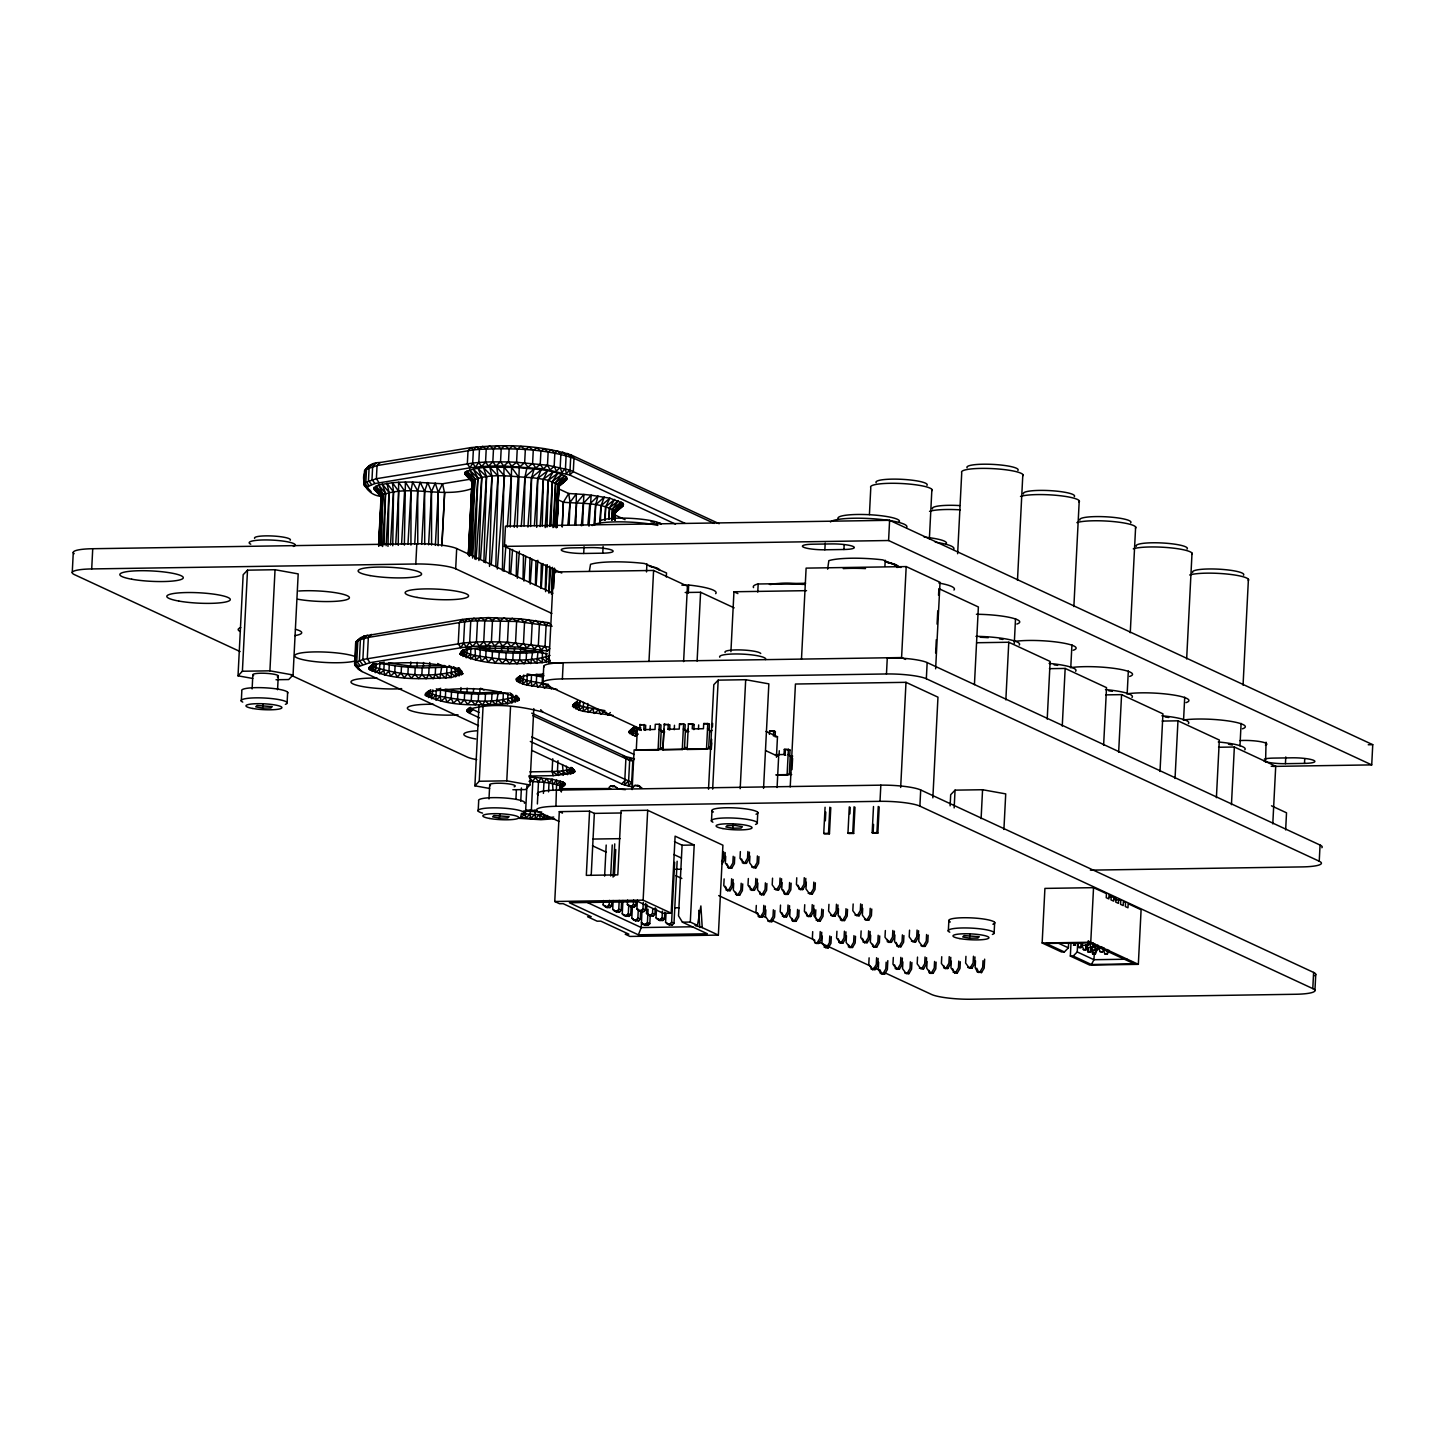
<?xml version="1.0" encoding="UTF-8"?>
<svg xmlns="http://www.w3.org/2000/svg" width="1445" height="1445" viewBox="0 0 1445 1445"><rect width="100%" height="100%" fill="white"/><g stroke="black" fill="none" stroke-linecap="round" stroke-linejoin="round"><path stroke-width="1.5" d="M410.94 545.072L410.994 490.921L412.62 482.034L442.549 483.768L471.883 478.945M438.196 545.722L438.232 492.257L435.234 483.063L431.495 491.661L428.605 544.801M404.383 545.126L405.395 482.052L412.62 482.034L417.713 490.975L417.768 544.223M451.544 666.542L451.183 677.56C424.089 678.807 393.401 681.39 368.818 668.872L373.623 663.472L369.848 670.119L373.912 666.904C400.698 675.483 432.001 678.229 459.131 670.354L458.932 668.06L462.797 673.767L451.183 677.56L446.631 673.767L446.957 667.193L450.009 666.759M507.936 692.733L507.574 703.751C480.481 705.015 449.81 707.58 425.227 695.063L428.461 691.053M480.246 649.943L479.903 656.5L475.604 660.04L475.116 648.895C497.224 653.176 520.128 654.513 542.489 651.623L542.146 662.659C515.034 663.905 484.364 666.47 459.781 653.953L463.032 649.961M379.547 669.27L379.511 673.84L383.828 670.39L384.171 663.815L379.89 662.695L379.547 669.27L375.266 672.629L376.441 663.707M398.26 545.361L398.621 482.287L405.395 482.052L410.994 490.921L407.978 544.079M436.173 691.071L435.902 700.03L440.237 696.58L440.562 690.006L436.282 688.886M470.835 647.775L470.474 658.92L474.791 655.47C499.32 659.173 526.197 663.562 550.075 655.434M519.947 675.827L521.266 678.175L526.901 680.541L548.504 684.424L544.44 688.145L542.128 683.63L542.453 677.055L527.226 673.966L526.865 685.111L556.903 689.301M583.527 702.36L583.256 711.301L613.294 715.492M381.317 496.339C359.227 494.949 356.626 462.382 380.089 462.526L471.034 447.607C504.179 444.247 538.84 444.771 570.811 454.814L569.8 475.044L675.483 524.12M392.751 545.777L393.51 491.824L392.408 482.702L378.554 484.942L373.749 488.32L381.751 497.513L381.426 504.179L381.751 497.513L373.749 488.32L381.48 495.238L379.421 544.53M516.226 576.32L516.714 551.918M517.184 527.497L519.243 467.656C535.029 469.481 552.387 468.993 566.53 477.031L566.657 479.541L557.987 487.146L566.657 479.541L558.998 486.08L556.759 526.215M523.018 579.12L523.487 554.681M524.047 525.817L524.987 476.94L526.829 468.198M387.983 546.373L389.066 492.474L386.917 483.28L393.51 491.824L390.511 545.018M509.308 573.701L509.814 549.317M510.266 527.136L511.584 467.295C496.267 467.746 479.307 465.254 465.182 472.208L465.38 474.719L473.526 483.226M529.466 582.082L529.954 557.625M530.586 526.504L531.561 477.609L534.18 468.921L524.987 476.94L521.248 526.468M502.427 570.775L504.016 467.114L511.313 476.127L507.339 527.046M535.427 585.189L535.951 560.714M536.673 527.353L537.739 478.403L541.134 469.806L531.561 477.609C512.18 476.958 489.909 472.19 472.063 480.932L468.361 554.465M495.834 566.241L498.055 476.055L496.701 467.132L504.54 476.001L497.297 569.023M540.719 588.422L541.315 563.929M542.218 526.07L543.356 479.325L547.51 470.817L537.739 478.403L531.561 477.609L527.931 527.1M1265.567 762.111L1266.055 742.206M384.135 544.873L385.526 493.287L382.257 484.039L389.066 492.474L386.104 545.686M489.512 566.422L492.004 476.29L489.837 467.349L498.055 476.055L491.21 564.706M545.271 589.506L545.939 565.013M546.987 527.136L548.287 480.354L553.164 471.937L543.356 479.325L537.739 478.403L534.379 525.637M483.876 562.268L486.531 476.687L483.551 467.765L492.004 476.29L485.448 562.809M548.829 592.902L549.696 566.151M550.979 526.034L552.405 481.456L558.005 473.147L548.287 480.354L543.356 479.325L540.141 526.558M381.209 545.758L382.979 494.208L378.554 484.942L385.526 493.287L382.618 546.499M478.909 560.552L481.781 477.284L477.988 468.361L486.531 476.687L480.517 558.854M588.982 526.197L591.149 495.183L609.88 498.2L622.976 503.275L623.03 505.768L614.215 513.445L623.03 505.768L615.335 512.397L614.956 519.08M594.979 524.806L595.665 504.829L598.013 496.05L589.741 503.998L587.952 524.228M600.47 521.302L601.012 505.75L604.299 497.08L595.665 504.829L593.967 525.023M582.606 525.492L583.852 494.443L568.698 493.504L559.36 489.169M605.184 520.128L605.672 506.78L609.88 498.2L601.012 505.75L599.603 523.704M551.466 594.094L552.46 567.325M553.941 527.208L555.584 482.612L561.906 474.412L552.405 481.456L549.624 526.432M575.959 524.95L576.32 493.883L570.053 502.408L567.903 524.535M609.086 519.008L609.519 507.881L614.649 499.41L605.672 506.78L604.678 520.254M474.773 558.998L477.88 478.006L473.274 469.119L481.781 477.284L476.019 559.504M569.167 524.571L570.053 502.408L568.698 493.504L563.369 502.228L562.123 526.955M612.012 520.146L612.463 509.019L618.46 500.674L609.519 507.881L608.76 519.098M471.684 555.35L474.917 478.873L469.517 470.022L477.88 478.006L472.587 558.077M553.309 588.585L554.158 568.517M555.982 526.161L557.788 483.786L564.76 475.73L555.584 482.612L552.965 527.588M562.34 526.594L563.369 502.228L557.607 499.555M469.499 544.476L470.384 524.427M470.781 515.504L471.756 493.215M471.955 488.753L472.063 480.932L465.182 472.208L472.948 479.866L469.462 556.325M614.035 519.08L614.45 510.157L621.26 501.975L612.463 509.019L611.759 520.236M380.035 533.024L380.794 517.491M556.036 527.66L556.253 523.162M557.011 507.394L557.662 493.901M378.644 545.614L381.48 495.238C410.524 483.894 443.109 498.977 472.587 488.428M468.415 555.133L472.063 480.932L464.712 473.436L472.244 482.07L472.009 486.568M556.849 527.317L558.926 484.96L566.53 477.031L557.788 483.786L555.422 526.522M72.25 572.563L73.28 552.351M240.141 651.587L74.381 574.604A30.778 5.021 2.9 0 1 91.703 568.933L92.733 548.721L416.828 543.754A30.778 5.021 2.9 0 1 456.692 548.558L552.875 593.227M252.767 678.464L238.028 675.827L243.157 574.731L247.51 570.161L275.038 569.727L298.194 573.9L293.064 674.978L288.711 679.547L276.013 679.746M238.028 675.827L242.399 671.239L247.51 570.161M241.315 701.078L241.821 690.873A23.084 3.775 2.9 0 1 265.121 687.82A23.084 3.775 2.9 0 1 287.537 693.257M252.116 688.94L252.803 675.465M262.647 708.104L255.711 706.858L257.011 705.485L272.22 706.605L270.919 707.978L262.647 708.104L262.864 704.058M293.064 674.978L269.908 670.823L275.038 569.727M277.566 689.717L278.253 676.242M287.122 702.487L287.645 692.281M378.608 545.18L381.065 496.358L374.381 489.602L380.559 495.581M389.283 664.844L395.099 665.784L394.774 672.34L390.565 675.971L388.958 671.419L389.283 664.844L384.171 663.815M401.475 666.578L408.231 667.211L407.905 673.785L404.094 677.615L401.15 673.135L401.475 666.578L395.099 665.784M444.789 665.585L410.561 666.109L410.777 661.918M551.845 613.439L455.681 568.788A30.778 5.021 2.9 0 0 415.799 563.983L416.828 543.754M407.905 673.785L411.373 678.175L414.878 674.255L415.203 667.68L408.231 667.211M416.973 666.506L417.19 662.316M414.878 674.255L418.761 678.554L421.868 674.526L422.193 667.951L446.957 667.193M423.367 666.705L423.584 662.514M421.868 674.526L426.094 678.753L428.713 674.616L429.057 668.06M429.544 666.723L429.761 662.533M506.418 692.95L503.366 693.383L503.023 699.958L507.574 703.751L519.188 699.958L515.991 695.424L515.522 696.544C490.216 704.745 461.696 700.5 435.957 695.46L431.658 698.82L432.832 689.897M428.713 674.616L433.157 678.753L435.234 674.526L435.577 667.951M441.989 544.729L444.608 493.016L442.549 483.768L438.232 492.257L435.36 545.397M435.234 674.526L439.804 678.536L441.592 667.662M445.692 691.035L451.508 691.974L451.165 698.549L446.957 702.162L445.349 697.61L445.692 691.035L440.562 690.006M455.681 568.788L456.692 548.558M451.201 673.117L455.627 676.82L455.103 667.933M457.866 692.769L464.64 693.401L464.297 699.976L460.485 703.805L457.541 699.326L457.866 692.769L451.508 691.974M501.18 691.776L479.776 692.896L460.738 691.74L460.955 687.549M478.53 725.643L362.009 671.546L358.378 668.999L358.541 666.578L369.938 662.677L460.901 647.757L463.574 642.989L464.658 621.765L467.728 618.731L488.229 617.611L520.326 618.821L548.685 622.705L550.997 625.017M367.5 489.06L367.644 486.64L374.905 483.551L470.022 467.819L472.696 463.05L473.364 449.919L476.435 446.866L479.469 449.341C511.024 448.131 543.735 448.293 573.972 458.3L714.209 523.433M474.791 655.47L470.51 654.35L466.229 657.71L467.385 648.805M466.97 692.299L467.168 688.109M549.804 648.606L547.24 651.009L518.881 647.125L486.802 645.915L483.732 641.797L484.797 620.573L480.806 617.792L477.518 620.79L470.763 621.187L467.728 618.731L462.328 619.453L459.311 622.506L458.228 643.729L460.901 647.757L466.302 647.035L469.679 642.429L470.763 621.187L473.924 618.171L477.518 620.79L516.624 621.476L552.153 626.191M367.102 487.814L363.688 484.093L364.284 482.829L376.386 478.71L472.696 463.05L475.405 467.096L478.801 462.49L479.469 449.341L482.63 446.324L486.224 448.943L485.556 462.075L481.618 466.536L470.022 467.819L467.349 463.791L468.017 450.641L471.034 447.607L473.364 449.919L479.469 449.341M464.297 699.976L467.765 704.365L471.269 700.446L471.594 693.871L464.64 693.401M473.382 692.697L473.581 688.506M358.378 668.999L355 665.35L355.163 662.767L362.876 659.498L463.574 642.989L466.302 647.035L472.497 646.475L476.435 642.013L477.518 620.79M471.269 700.446L475.17 704.745L478.259 700.717L478.602 694.142L503.366 693.383M489.638 788.464L474.899 785.827L478.999 704.961M479.776 692.896L479.975 688.705M685.093 523.361L569.836 470.077L547.474 465.218L516.587 462.274L508.495 461.948L503.727 465.994L495.924 465.976L492.835 461.858L493.504 448.709L496.935 445.764L501.198 448.673L500.53 461.822L503.727 465.994L543.248 468.848L569.8 475.044L573.304 471.449L573.972 458.3L570.811 454.814L719.177 523.722M474.899 785.827L479.252 781.257L483.136 704.871M478.169 811.078L478.692 800.873A23.084 3.775 2.9 0 1 501.993 797.821A23.084 3.775 2.9 0 1 524.409 803.257M492.438 651.659L492.095 658.234L488.049 661.955L485.719 657.439L486.062 650.864M478.259 700.717L482.486 704.943L485.105 700.807L485.448 694.25M535.752 650.665L520.489 651.803L495.292 650.629L489.458 649.907L489.674 645.716M548.685 622.705L546.12 624.999L545.054 646.222L541.026 649.835L538.371 645.156L539.437 623.915L535.571 620.483L532.212 622.958L531.128 644.199L526.702 647.884L523.487 643.368L524.553 622.145L520.326 618.821L516.624 621.476L515.558 642.718L510.826 646.547L507.466 642.212L499.374 641.887L494.623 645.933L491.408 641.761L492.492 620.519L496.05 617.629L500.44 620.664L499.374 641.887L502.679 646.132L507.466 642.212L549.064 647.017M485.105 700.807L489.566 704.943L491.625 700.717L491.968 694.142M495.292 650.629L495.509 646.439M488.988 798.94L489.674 785.466M516.587 462.274L511.801 466.193L508.495 461.948L509.146 448.817L512.812 445.981L517.238 449.142L516.587 462.274L519.929 466.609L524.661 462.779L525.33 449.63L529.014 446.975L533.259 450.298L532.609 463.43L535.824 467.945L540.249 464.26L540.918 451.111L544.277 448.636L548.143 452.068L547.474 465.218L550.148 469.896L554.158 466.283L554.826 453.152L557.391 450.84L560.859 454.326L560.19 467.476L561.78 472.334L565.447 468.74L566.115 455.608L567.307 453.441L570.504 456.927M506.147 652.761L505.822 659.335L502.318 663.255L498.85 658.866L499.193 652.291M561.762 573.015L504.449 546.391L505.479 526.179L889.614 520.308L1372.75 744.681L1371.72 764.893L1272.882 766.41M491.625 700.717L496.213 704.726L497.983 693.853M501.523 651.189L501.74 647.017M507.466 642.212L508.55 620.989L512.253 618.225L516.624 621.476M499.518 818.123L492.582 816.877L493.883 815.504L509.092 816.624L507.773 817.996L499.518 818.123L499.735 814.077M507.936 651.587L508.152 647.396M533.801 708.61L529.936 784.978L506.78 780.824L510.537 706.695M505.822 659.335L509.724 663.652L512.831 659.606L513.156 653.05M507.61 699.308L512.036 703.011L511.494 694.124M514.33 651.785L514.546 647.613M512.831 659.606L517.039 663.833L519.676 659.715L520.001 653.14M520.489 651.803L520.706 647.613M515.919 799.266L516.371 790.397M531.525 675.086L531.182 681.661L526.865 685.111L522.62 683.9L523.794 674.996M519.676 659.715L524.12 663.833L526.197 659.606L526.522 653.032M520.742 801.253L521.41 787.958M526.197 659.606L530.767 663.634L532.537 652.743M553.742 817.057L540.304 818.773L525.258 818.123L526.937 785.701M542.128 683.63L537.919 687.26L536.312 682.69L536.637 676.134M532.212 659.317L536.817 663.237L537.919 652.273M547.348 815.504L548.685 818.249L543.248 814.456L534.686 814.601L530.279 818.52L530.297 809.904M525.691 810.085L531.363 810.248L532.808 781.438L535.264 777.428L552.135 779.234L563.135 782.088L565.356 784.129L560.823 788.5M543.248 814.456L544.819 818.611L539.184 814.619L535.391 818.755L534.921 810.121M542.923 682.546L543.735 666.38M537.377 803.944L538.497 781.799L541.225 777.862L543.97 782.323L543.41 793.395M537.576 658.848L542.146 662.659L546.589 661.9L546.047 653.032M554.609 573.846L554.826 569.33M556.975 526.576L558.926 484.96L548.287 480.354L545.217 527.569M548.558 791.878L549.01 783.009L546.933 778.476L543.97 782.323L529.033 781.33M572.13 768.017L574.947 771.341L573.195 773.201L553.218 775.658L552.08 771.504L552.731 758.769M553.074 790.469L552.135 779.234L549.01 783.009L543.97 782.323M529.845 771.847L552.08 771.504L558.583 775.477L557.445 771.323L557.987 760.702M559.07 821.464L538.606 811.964A30.778 5.021 2.9 0 1 555.928 806.292L556.686 780.101L553.417 783.822L549.01 783.009M641.237 729.255L545.054 684.587A30.778 5.021 2.9 0 1 562.376 678.915L563.189 662.731A30.778 5.021 2.9 0 0 543.934 667.048M559.396 790.108L560.389 781.077L556.993 784.725L553.417 783.822M589.578 811.169L586.327 875.363L617.792 874.875L621.043 810.681L647.685 810.284L722.915 845.217L718.364 935.096L629.984 936.432L625.215 934.229L628.846 934.174L600.777 921.133L597.146 921.188L587.591 916.744L591.222 916.69L563.153 903.667L559.522 903.721L554.754 901.499L559.305 811.638L589.578 811.169L594.347 813.39L621.332 812.975M560.931 791.083L561.166 786.658L564.814 783.118L559.612 785.683L556.993 784.725M552.08 771.504L557.445 771.323L563.387 775.134L562.502 764.568M561.346 792.041L561.581 787.597L559.612 785.683L563.135 782.088M557.445 771.323L562.177 770.944L567.506 774.628L566.295 766.139M583.708 553.471A16.419 2.673 2.9 0 1 562.43 550.924A16.419 2.673 2.9 0 1 571.678 547.89L590.734 547.601A16.419 2.673 2.9 0 1 611.994 550.166A16.419 2.673 2.9 0 1 602.764 553.182L583.708 553.471L584.051 546.734M587.808 703.48L587.591 707.851L583.256 711.301L579.011 710.091L580.186 701.186M589.434 570.811L590.535 564.327A41.038 6.701 2.9 0 1 644.452 563.496L666.524 572.961L666.308 577.007M602.764 553.182L603.107 546.445M591.204 875.435L594.347 813.39M611.831 901.499L611.596 905.925L610.025 907.55L606.99 907.586L603.161 904.913L603.378 900.488M604.624 876.103L606.196 845.054M604.606 906.485L607.622 906.43L609.212 904.823L609.429 900.38M610.675 875.995L612.246 844.964M613.059 877.115L614.739 843.862M621.603 901.499L621.151 910.368L619.562 911.976L616.545 912.03L612.716 909.357L613.15 900.488M614.396 876.103L615.733 849.497M614.161 910.91L617.178 910.874L618.767 909.266L619.219 900.398M531.796 736.932L631.7 782.377L628.358 786.044L629.803 757.74L632.784 761.136L629.063 760.142L625.992 756.692L634.427 758.733L632.784 761.136L631.7 782.377L632.982 787.037L624.565 784.996L625.992 756.692L531.742 713.162M631.14 905.925L630.706 914.793L629.117 916.419L623.698 915.353L622.253 913.782L622.939 900.488M632.115 789.602L634.12 749.919L710.561 748.745M636.035 901.12L635.818 905.563L634.211 907.171L631.176 907.225L627.365 904.552L627.6 900.109M636.577 727.377L635.403 736.3L628.972 732.525L633.777 727.124L630.002 733.771L634.048 730.556L636.36 731.748L632.169 735.035L634.048 730.556L632.838 729.364L629.099 731.314L631.519 729.255M623.698 915.353L626.733 915.299L628.304 913.692L628.756 904.823M646.511 571.949L646.927 563.857M641.327 730.429L639.702 729.689L639.972 724.541L645.698 725.245L645.445 730.375L643.82 729.617L644.091 724.487M640.695 910.368L640.243 919.237L638.672 920.844L635.637 920.898L631.808 918.225L632.368 907.135M628.792 906.105L631.808 906.069L633.416 904.444L633.651 900.018M648.986 661.431L653.592 570.45L553.507 571.967L548.901 662.948L901.59 657.565L905.563 659.408M645.698 903.342L645.355 909.989L643.747 911.614L640.731 911.65L636.92 908.977L637.371 900.109M633.253 919.797L636.288 919.742L637.859 918.135L638.311 909.266M650.033 730.086L650.268 725.661M641.923 911.578L641.273 927.564L638.383 934.825L569.366 902.764L638.365 901.716L663.327 913.312L671.202 913.186L675.104 836.149L694.196 845.018L690.295 922.054L697.447 925.378L700.879 905.943L702.234 927.6L718.364 935.096M671.202 913.186L643.133 900.145L647.685 810.284M638.347 910.549L641.363 910.494L642.971 908.887L643.314 902.24M655.253 907.785L654.91 914.432L653.303 916.04L650.286 916.094L646.475 913.421L646.927 904.552M650.25 914.811L649.798 923.68L648.209 925.288L645.192 925.324L641.363 922.651L642.808 924.222L645.825 924.186L647.414 922.56L648.082 909.266M639.702 729.689L637.317 729.725L636.27 750.262L658.071 749.919L659.372 724.252L655.271 724.306L655.018 729.454L643.82 729.617M660.726 730.14L660.997 725.011L659.372 724.252M658.071 749.919L660.257 749.106L661.178 731.062L659.101 729.382L664.7 731.983M647.884 914.992L650.918 914.938L652.526 913.33L652.743 908.887M711.644 742.947L711.337 749.106L710.001 747.029L706.497 749.178L687.116 749.485L685.779 747.39L682.275 749.558L662.912 749.847L663.941 729.31M662.912 749.847L664.212 724.18L669.92 724.866L669.667 729.996L668.042 729.255L668.294 724.108M664.79 912.21L664.465 918.857L662.858 920.483L659.823 920.519L656.012 917.846L656.463 908.977M657.439 919.417L660.473 919.381L662.081 917.756L662.406 911.109M674.255 729.725L674.472 725.282M677.145 861.22L674.002 923.301L672.395 924.908L669.378 924.963L665.567 922.289L666.019 913.421M684.948 729.761L685.201 724.631L683.575 723.873L679.493 723.945L679.24 729.075L668.042 729.255M683.611 661.611L687.423 586.164L653.592 570.45M666.994 923.861L670.01 923.807L671.618 922.199L674.652 862.34M688.272 593.154L688.669 585.062L691.451 585.333A41.038 6.701 2.9 0 1 715.672 593.66M682.275 749.558L683.575 723.873M684.478 748.727L685.382 730.7L683.322 729.021L688.904 731.604M674.454 841.658L682.094 845.217L678.518 915.823L682.419 922.181L707.382 933.777L638.383 934.825M687.116 749.485L688.416 723.801L694.124 724.505L693.871 729.635M692.498 723.746L692.245 728.876L703.444 728.713L703.697 723.566L707.797 723.511L709.405 724.27L709.152 729.4L707.526 728.641L710.777 731.622L712.078 730.285M697.104 661.069L700.59 592.269L685.183 592.504M698.459 729.346L698.676 724.92M706.497 749.178L707.797 723.511M708.682 748.365L709.603 730.321M708.52 789.241L713.812 684.713L718.183 680.143L745.692 679.71L768.848 683.864L763.556 788.392M711.175 748.329L711.626 739.298M712.457 726.853L712.638 723.439M712.656 789.114L718.183 680.143M711.464 821.175L711.988 810.97M730.917 651.677L733.952 591.764L806.545 590.662M723.656 851.846L723.313 858.547L721.561 861.545M725.191 852.568L724.848 859.251L722.193 863.749M724.126 878.903L723.782 885.586L727.503 890.716L730.177 890.68L732.814 886.182L733.157 879.499M725.697 856.397L725.372 863.098L729.093 868.21L731.748 868.174L734.403 863.695L734.728 856.993M732.814 828.202L725.86 826.955L727.178 825.583L735.433 825.456L742.369 826.703L741.068 828.075L732.814 828.202L733.012 824.156M731.64 878.777L731.296 885.478L728.641 889.957L725.986 890.012M733.211 856.289L732.868 862.99L730.231 867.47L727.558 867.506M733.681 883.328L733.337 890.03L737.058 895.141L739.732 895.105L742.369 890.626L742.712 883.925M740.183 788.699L745.692 679.71M740.364 851.593L740.021 858.294L743.741 863.406L746.415 863.369L749.052 858.89L749.395 852.189M741.177 883.22L740.851 889.921L738.196 894.401L735.541 894.437M757.758 592.089L758.173 583.997L805.569 583.274M747.878 851.484L747.535 858.185L744.879 862.665L742.224 862.701M748.347 878.524L748.004 885.225L751.725 890.337L754.38 890.301L757.035 885.821L757.379 879.12M749.919 856.036L749.576 862.719L753.297 867.849L755.97 867.813L758.607 863.315L758.95 856.632M757.27 822.566L757.794 812.361M755.843 878.415L755.5 885.117L752.863 889.596L750.19 889.632M757.415 855.91L757.09 862.611L754.434 867.09L751.779 867.144M756.313 905.455L755.97 912.156L759.691 917.268L762.364 917.232L765.001 912.752L765.344 906.051M757.884 882.967L757.541 889.65L761.28 894.78L763.935 894.744L766.591 890.246L766.916 883.563M769.426 734.367L769.607 730.953L773.725 730.881L775.351 731.64L775.08 736.769L777.482 736.733L776.435 757.27M763.809 905.347L763.484 912.048L760.829 916.527L758.173 916.563M765.398 882.841L765.055 889.542L762.4 894.021L759.745 894.076M773.454 736.029L773.725 730.881M765.868 909.898L765.525 916.582L769.246 921.711L771.919 921.675L774.556 917.178L774.899 910.494M772.551 878.163L772.208 884.846L775.929 889.976L778.602 889.939L781.239 885.442L781.582 878.759M777.085 787.507L778.638 756.638L765.597 750.587M779.072 755.175L779.288 750.732M773.364 909.772L773.021 916.473L770.384 920.953L767.71 921.007M785.683 755.283L784.057 754.525L784.31 749.395L788.392 749.323L790.018 750.081L789.765 755.211L788.139 754.471L791.39 757.433L792.691 756.114M785.123 755.067L785.339 750.641M780.047 878.036L779.722 884.737L777.067 889.217L774.412 889.271M780.517 905.094L780.192 911.777L783.912 916.907L786.568 916.871L789.223 912.373L789.566 905.69M776.344 775.17L787.091 775.008L788.392 749.323M782.106 882.588L781.763 889.289L785.484 894.401L788.139 894.365L790.794 889.885L791.137 883.184M787.091 775.008L789.295 774.177L790.216 756.15M790.216 786.929L795.436 684.027L905.997 682.329L937.968 697.176L932.856 797.839M792.005 769.625L792.582 758.354M788.031 904.967L787.688 911.669L785.05 916.148L782.377 916.202M789.602 882.48L789.259 889.181L786.622 893.66L783.949 893.696M801.487 659.101L806.111 568.12L906.196 566.584L940.027 582.299L935.637 668.836M790.072 909.519L789.729 916.22L793.449 921.332L796.123 921.296L798.76 916.816L799.103 910.115M796.755 877.783L796.43 884.485L800.151 889.596L802.806 889.56L805.461 885.081L805.804 878.379M797.586 909.411L797.243 916.112L794.587 920.591L791.932 920.628M804.269 877.675L803.926 884.376L801.289 888.856L798.615 888.892M804.739 904.714L804.395 911.416L808.116 916.527L810.789 916.491L813.427 912.012L813.77 905.311M806.31 882.227L805.967 888.91L809.688 894.04L812.361 894.003L814.998 889.506L815.341 882.823M824.86 549.786A16.419 2.673 2.9 0 1 803.601 547.24A16.419 2.673 2.9 0 1 812.831 544.205L831.905 543.916A16.419 2.673 2.9 0 1 853.164 546.481A16.419 2.673 2.9 0 1 843.934 549.497L824.86 549.786L825.203 543.049M827.624 569.185L828.834 560.678A41.038 6.701 2.9 0 1 882.75 559.865L900.903 567.506M812.235 904.606L811.909 911.307L809.254 915.787L806.599 915.823M813.824 882.1L813.481 888.801L810.826 893.281L808.17 893.335M812.704 931.646L812.379 938.347L816.1 943.459L818.755 943.422L821.41 938.943L821.735 932.242M814.294 909.158L813.95 915.841L817.671 920.971L820.327 920.935L822.982 916.437L823.325 909.754M815.468 916.563L815.811 909.862M830.785 807.629L829.448 833.801L824.68 833.873L823.74 833.44L825.077 807.267M825.348 820.796L825.799 812.054M820.218 931.537L819.875 938.239L817.238 942.718L814.565 942.754M821.79 909.031L821.446 915.733L818.809 920.212L816.136 920.266M822.259 936.089L821.916 942.772L825.637 947.902L828.31 947.866L830.947 943.368L831.29 936.685M829.448 833.801L828.509 833.368L829.845 807.195M843.934 549.497L844.151 545M828.942 904.353L828.599 911.036L832.338 916.166L834.993 916.13L837.648 911.632L837.974 904.949M829.773 935.963L829.43 942.664L826.775 947.143L824.12 947.197M836.456 904.227L836.113 910.928L833.476 915.408L830.803 915.462M836.926 931.284L836.583 937.968L840.304 943.097L842.977 943.061L845.614 938.564L845.957 931.88M838.497 908.779L838.154 915.48L841.875 920.591L844.548 920.555L847.185 916.076L847.529 909.375M854.988 807.249L853.67 833.44L848.901 833.512L847.962 833.079L849.281 806.888M849.895 813.878L850.22 807.321M844.422 931.158L844.079 937.859L841.442 942.339L838.786 942.393M846.011 908.67L845.668 915.371L843.013 919.851L840.358 919.887M846.463 935.71L846.138 942.411L849.859 947.523L852.514 947.486L855.169 943.007L855.512 936.306M853.67 833.44L852.731 833.006L854.049 806.816M869.42 514.619L870.793 487.615A30.778 5.021 2.9 0 1 901.861 483.533A30.778 5.021 2.9 0 1 931.736 490.794M853.164 903.974L852.821 910.675L856.542 915.787L859.215 915.751L861.852 911.271L862.195 904.57M853.977 935.601L853.634 942.303L850.997 946.782L848.323 946.818M860.66 903.866L860.317 910.567L857.68 915.046L855.006 915.082M861.13 930.905L860.786 937.606L864.525 942.718L867.181 942.682L869.818 938.202L870.161 931.501M862.701 908.417L862.376 915.118L866.097 920.23L868.752 920.194L871.407 915.696L871.75 909.013M884.918 566.295L885.225 560.226M879.192 806.888L877.874 833.061L873.105 833.133L872.166 832.699L873.503 806.527M873.105 833.133L873.557 824.409M868.644 930.797L868.301 937.498L865.645 941.977L862.99 942.014M870.215 908.309L869.872 914.992L867.235 919.472L864.562 919.526M1371.72 764.893L888.585 540.52L889.614 520.308M869.113 957.836L868.77 964.537L872.491 969.649L875.146 969.613L877.801 965.134L878.145 958.432M870.685 935.349L870.342 942.05L874.062 947.161L876.736 947.125L879.373 942.628L879.716 935.945M877.874 833.061L876.934 832.627L878.253 806.454M880.836 785.159A30.778 5.021 2.9 0 1 920.7 789.963L1313.613 972.431L1312.782 988.597L919.887 806.129A30.778 5.021 2.9 0 0 880.005 801.325L880.836 785.159L556.74 790.108A30.778 5.021 2.9 0 0 538.19 795.093M1320.062 845.054L1319.231 861.22L926.335 678.753A30.778 5.021 2.9 0 0 886.471 673.966L887.284 657.782A30.778 5.021 2.9 0 1 927.166 662.587L1320.062 845.054A30.778 5.021 2.9 0 1 1321.868 847.727M876.609 957.728L876.266 964.429L873.629 968.909L870.956 968.945M878.181 935.24L877.856 941.923L875.2 946.403L872.545 946.457M878.65 962.28L878.325 968.981L880.511 973.388L884.701 974.056L887.356 969.559L887.808 960.636M885.351 930.544L885.008 937.227L888.729 942.357L891.384 942.321L894.04 937.823L894.383 931.14M886.164 962.171L885.821 968.854L883.184 973.334L880.511 973.388M901.59 657.565L906.196 566.584M892.847 930.417L892.504 937.119L889.867 941.598L887.194 941.652M900.668 787.471L905.997 682.329M893.317 957.475L892.974 964.176L896.695 969.288L899.368 969.252L902.005 964.754L902.348 958.071M894.888 934.969L894.563 941.67L898.284 946.782L900.939 946.746L903.595 942.266L903.92 935.565M900.831 957.349L900.488 964.05L897.833 968.529L895.178 968.583M902.403 934.861L902.059 941.562L899.422 946.041L896.749 946.078M902.872 961.9L902.529 968.602L906.25 973.713L908.923 973.677L911.56 969.198L911.903 962.496M909.555 930.165L909.212 936.866L912.933 941.977L915.606 941.941L918.243 937.462L918.587 930.761M929.37 539.003L931.88 489.476M910.368 961.792L910.043 968.493L907.388 972.973L904.733 973.009M919.887 806.129L920.7 789.963M926.335 678.753L927.166 662.587M917.069 930.056L916.726 936.757L914.071 941.237L911.416 941.273M917.521 957.096L917.196 963.797L920.917 968.909L923.572 968.872L926.227 964.393L926.57 957.692M919.11 934.608L918.767 941.309L922.488 946.421L925.161 946.385L927.798 941.887L928.142 935.204M935.637 652.977L936.306 639.665M937.082 624.132L937.769 610.82M938.546 595.286L938.889 588.639L978.373 606.972L974.436 684.623M925.035 956.987L924.692 963.689L922.054 968.168L919.381 968.204M926.606 934.5L926.263 941.183L923.626 945.662L920.971 945.716M927.076 961.539L926.733 968.24L930.472 973.352L933.127 973.316L935.782 968.836L936.107 962.135M934.59 961.431L934.247 968.114L931.591 972.593L928.936 972.648M957.638 553.724L961.738 472.696A30.778 5.021 2.9 0 1 992.805 468.632A30.778 5.021 2.9 0 1 1022.699 475.875M941.743 956.734L941.399 963.436L945.12 968.547L947.794 968.511L950.431 964.014L950.774 957.331M950.124 805.84L950.684 794.714L955.055 790.144L982.564 789.729L1005.72 793.883L1003.914 829.466M954.152 807.936L955.055 790.144M948.335 931.176L948.841 920.971M949.239 956.626L948.913 963.309L946.258 967.789L943.603 967.843M951.298 961.16L950.954 967.861L954.675 972.991L957.331 972.937L959.986 968.457L960.329 961.756M958.794 961.051L958.45 967.753L955.813 972.232L953.14 972.268M965.946 956.355L965.621 963.056L969.342 968.186L971.997 968.132L974.653 963.652L974.978 956.951M969.667 938.202L962.731 936.956L964.032 935.583L979.24 936.703L977.94 938.076L969.667 938.202L969.884 934.156M973.46 956.247L973.117 962.948L970.48 967.428L967.807 967.464M981.101 818.629L982.564 789.729M975.501 960.799L975.158 967.5L977.362 971.907L981.552 972.575L984.189 968.096L984.641 959.155M983.015 960.69L982.672 967.373L980.017 971.871L977.362 971.907M1005.846 699.904L1008.773 642.248L977.199 642.736M994.142 932.585L994.666 922.362M1014.282 643.386L1015.528 618.623M1017.479 580.366L1022.825 474.574M1047.21 719.104L1050.136 661.449L1008.773 642.248M1068.614 943.368L1068.397 947.83L1064.369 951.948L1061.515 951.984L1042.152 942.989L1044.916 888.404L1093.54 887.663L1106.455 893.66L1106.238 897.706L1108.875 898.916L1109.074 894.888L1111.223 895.882L1111.024 899.91L1113.643 901.138L1113.86 897.092L1109.435 897.164M1062.256 726.094L1065.164 668.439L1049.395 668.674M1070.781 667.319L1071.937 644.813M1073.87 606.557L1079.234 500.765M1114.203 899.386L1120.778 900.307L1120.561 904.353L1123.198 905.582L1123.397 901.535L1125.547 902.529L1125.348 906.575L1127.967 907.785L1128.184 903.757L1141.098 909.754L1138.335 964.339L1089.711 965.079L1070.348 956.084L1071.016 942.826M1070.348 956.084L1073.201 956.048L1077.229 951.948L1077.681 942.989M1138.335 964.339L1090.758 942.248L1093.54 887.663M1103.619 745.295L1106.527 687.639L1065.164 668.439M1094.299 952.996L1093.955 959.715L1091.445 964.519L1073.201 956.048M1095.527 945.337L1095.274 954.314L1096.809 950.431L1091.481 949.78L1092.619 953.989L1095.274 954.314M1118.647 752.285L1121.573 694.63L1105.786 694.882M1127.19 693.51L1128.328 671.004M1130.261 632.747L1135.626 526.955M1118.629 899.314L1118.43 903.36L1115.793 902.132L1115.992 898.086L1113.86 897.092M1160.01 771.486L1162.936 713.848L1121.573 694.63M1175.038 778.476L1177.964 720.82L1162.177 721.073M1183.581 719.7L1184.719 697.194M1186.652 658.938L1192.017 553.146M1216.401 797.676L1219.327 740.039L1177.964 720.82M1231.447 804.666L1234.355 747.011L1218.568 747.264M1239.973 745.891L1241.111 723.385M1243.061 685.129L1248.408 579.337M1272.792 823.885L1275.718 766.229L1234.355 747.011M1264.393 759.077A16.419 2.673 2.9 0 1 1273.406 758.101L1292.48 757.812A16.419 2.673 2.9 0 1 1313.74 760.377A16.419 2.673 2.9 0 1 1304.51 763.393L1285.436 763.683L1285.779 756.945M1285.653 829.936L1286.52 812.812L1271.492 805.822M1304.51 763.393L1304.727 758.914M1314.932 990.638L1315.745 974.472M378.825 546.264L381.48 495.238L375.863 485.972L382.979 494.208L380.252 545.235M441.791 546.156L444.608 493.016M468.487 554.013L471.774 491.065M553.489 588.44L554.555 568.192M556.686 527.696L558.926 484.96L567.163 478.313L558.998 486.08M379.096 544.53L379.349 540.051M379.728 533.331L380.739 515.413M414.733 544.133L417.713 490.975L420.116 482.178L424.613 491.228L424.704 544.548M421.669 544.368L424.613 491.228L427.702 482.54L431.495 491.661L431.585 545.054M468.704 555.584L472.948 479.866L466.807 471.052L474.917 478.873L470.257 554.555M551.665 593.985L553.038 569.258M395.713 544.53L398.73 491.354L392.408 482.702L398.621 482.287L404.6 491.029L401.584 544.205M613.926 519.152L614.45 510.157L622.976 503.275L615.407 511.313L615.335 512.397L623.572 504.558L615.407 511.313L614.92 520.29L615.407 511.313C600.361 501.975 580.547 503.799 563.369 502.228M549.136 592.793L550.581 568.066M545.596 591.637L547.258 564.652M556.993 502.752L557.553 493.829M541.261 588.278L542.868 563.55M536.149 585.026L537.847 560.281M530.225 584.123L531.995 559.378M523.957 581.107L525.763 556.361M517.328 578.253L519.369 551.231M503.908 571.299L505.967 544.747M510.681 573.773L512.56 549.443M514.257 527.317L518.195 476.453L511.584 467.295L519.243 467.656M581.323 525.799L583.401 503.312L591.149 495.183L583.852 494.443L576.79 502.788L574.677 524.878M520.344 675.79L516.298 678.933L517.202 681.39L522.62 683.9L526.901 680.541M688.163 728.948L686.556 731.983L685.382 730.7M446.631 673.767L445.873 678.138L441.267 674.237M503.023 699.958L502.264 704.329L497.658 700.428M1080.95 947.649L1080.968 943.079L1077.157 943.133L1079.036 947.685L1080.95 947.649L1082.486 943.766L1080.968 943.079M1085.719 949.871L1085.755 945.283L1081.944 945.355L1083.822 949.907L1085.719 949.871L1087.254 945.987L1085.755 945.283M1089.819 941.363L1088.284 945.247L1088.302 940.677M1090.487 952.092L1090.523 947.505L1086.712 947.559L1087.832 951.767L1090.487 952.092L1092.023 948.209L1090.523 947.505M1093.052 947.468L1093.088 942.881L1089.277 942.953L1091.138 947.505L1093.052 947.468L1094.587 943.585M1094.046 945.156L1095.924 949.708L1097.821 949.69L1097.857 945.102M1108.911 950.232L1107.376 954.115L1107.412 949.546M530.062 814.384L525.258 818.123L520.579 817.563L521.428 813.427L534.686 814.601M1102.625 947.324L1098.814 947.378L1099.952 951.587L1102.607 951.912L1104.143 948.028M368.674 466.41L365.603 469.842M470.763 621.187L464.658 621.765L462.328 619.453L363.905 636.107L355.651 642.808L354.567 664.032L357.981 667.753M516.66 695.749L519.315 698.748C492.185 686.014 458.444 687.423 429.039 691.703L426.257 696.309L430.303 693.094L435.957 695.46M574.947 771.341L571.552 767.873L569.005 769.661L562.177 770.944M371.347 666L368.818 668.872L372.684 665.712L373.912 666.904L372.015 671.383L376.206 668.096M560.859 454.326L562.791 452.104L566.115 455.608M429.002 690.746L425.227 695.063L429.093 691.902L430.303 693.094L428.424 697.574L432.615 694.286M518.683 677.271L516.172 680.143L523.451 675.881L543.717 674.02M575.092 703.462L572.563 706.334L579.011 710.091L583.292 706.731L604.895 710.615L600.849 714.336L598.519 709.82L594.31 713.451L592.703 708.881L588.404 712.421L587.591 707.851M631.483 729.653L628.972 732.525L635.926 727.214M627.979 781.366L624.565 784.996L621.675 783.894L530.315 741.466M529.936 784.978L525.583 789.566L512.867 789.747M469.517 707.616L466.699 710.976L469.408 713.18L472.93 709.585L479.017 712.421M663.652 731.025L662.352 732.362L661.178 731.062M621.675 783.894L625.197 780.318M660.257 749.106L661.575 747.769L662.749 749.07M633.325 787.055L634.897 785.43L637.931 785.394L641.761 788.067L637.931 785.394M789.295 774.177L790.596 772.84M380.089 462.526L377.055 465.561L364.953 469.697L364.104 485.412L368.854 490.325M371.383 634.373L368.349 637.408L357.836 640.352L356.247 641.544L356.066 644.127M569.836 470.077L566.277 473.653L565.447 468.74M609.104 787.417L610.711 785.809L613.746 785.755L617.557 788.428L613.746 785.755M498.85 658.866L495.039 662.695L492.095 658.234M610.386 712.529L607.839 715.076L605.87 712.096M508.495 461.948L492.835 461.858L488.5 466.157L481.618 466.536L478.801 462.49L472.696 463.05M614.703 511.801L621.368 506.906L615.173 511.891M499.374 641.887L483.732 641.797L479.379 646.096L472.497 646.475L469.679 642.429L463.574 642.989M375.935 463.339L372.647 466.428L371.997 479.559L374.905 483.551M367.229 635.186L363.959 638.275L362.876 659.498L365.802 663.49M560.19 467.476L556.361 471.07L554.158 466.283M470.438 707.472L466.699 710.976L471.142 708.52L472.93 709.585L467.53 712.06L471.142 708.52L470.438 707.472L466.934 709.91C490.957 702.216 518.629 705.702 542.796 712.06L634.174 754.489M401.15 673.135L397.086 676.874L394.774 672.34M457.541 699.326L453.495 703.065L451.165 698.549M486.224 448.943L489.512 445.945L493.504 448.709M372.611 464.26L369.125 467.403L368.475 480.553L371.6 484.472M363.905 636.107L360.419 639.268L359.353 660.491L362.478 664.411M500.53 461.822L495.924 465.976L488.5 466.157L485.556 462.075L478.801 462.49M373.623 663.472L368.945 667.662L371.383 665.585M491.408 641.761L486.802 645.915L479.379 646.096L476.435 642.013L469.679 642.429M633.777 727.124L630.381 730.195L634.518 727.16M577.386 700.933L572.563 706.334L579.86 702.071M370.191 465.29L366.542 468.505L365.874 481.655L369.161 485.52M361.485 637.137L357.836 640.352L356.771 661.593L360.04 665.441M359.968 638.256L356.247 641.544L355 665.35L359.733 670.263M430.773 689.68L425.354 693.853L427.774 691.776M576.736 701.981L572.69 705.124L575.128 703.065M547.474 465.218L543.248 468.848L540.249 464.26M484.797 620.573L488.229 617.611L492.492 620.519M485.719 657.439L481.51 661.069L479.903 656.5M538.371 645.156L534.144 648.787L531.128 644.199M516.298 678.933L518.737 676.874M388.958 671.419L384.659 674.959L383.828 670.39M445.349 697.61L441.05 701.15L440.237 696.58M536.312 682.69L531.995 686.231L531.182 681.661M501.198 448.673L504.757 445.782L509.146 448.817M532.609 463.43L528.003 467.187L524.661 462.779M558.944 485.646L565.013 480.697L562.268 481.727M523.487 643.368L518.881 647.125L515.558 642.718M548.143 452.068L551.177 449.684L554.826 453.152M539.437 623.915L542.471 621.531L546.12 624.999M467.168 653.176L462.978 656.463L464.856 651.984L463.556 649.636L459.781 653.953L463.646 650.792L460.81 655.199L464.856 651.984L470.51 654.35M523.56 679.367L519.369 682.654L521.266 678.175L517.202 681.39L520.037 676.982L517.581 677.813M583.292 706.731L579.969 705.557L575.76 708.845L577.657 704.365L576.338 702.017M635.403 736.3L638.275 734.042M500.44 620.664L504.106 617.828L508.55 620.989M517.238 449.142L520.959 446.379L525.33 449.63M374.381 663.49L370.227 666.542L375.79 663.562M463.953 649.6L461.19 651.623L468.306 647.667M520.579 817.563L525.546 813.987M533.259 450.298L536.854 447.715L540.918 451.111M524.553 622.145L528.147 619.58L532.212 622.958M561.166 786.658L565.356 784.129L561.581 787.597L564.742 785.087L563.008 785.954M463.592 650.593L470.546 647.83M372.629 665.513L384.316 662.099M436.95 690.06L440.707 688.29M426.636 692.733L429.039 691.703M573.972 704.004L576.374 702.974L573.611 707.58L577.657 704.365L579.969 705.557M467.06 649.69L486.947 646.403M548.486 656.482L550.057 660.997L546.589 661.9L542.164 658.197M632.784 729.165L640.695 727.521M758.173 583.997L756.674 584.322A41.038 6.701 2.9 0 0 753.549 587.609M473.364 449.919L377.055 465.561L376.386 478.71L379.06 482.738M464.658 621.765L368.349 637.408L367.283 658.649L369.938 662.677M554.591 818.755L540.954 819.712L518.791 818.322M380.559 663.869C407.544 662.045 436.426 661.178 461.876 671.311L458.733 668.349M485.556 462.075L492.835 461.858M476.435 642.013L483.732 641.797M482.883 647.974L518.611 648.913L547.42 653.881M504.449 546.391L888.585 540.52M91.703 568.933L415.799 563.983M681.895 585.171L688.669 585.062M242.399 671.239L269.908 670.823M562.376 678.915L886.471 673.966M694.124 724.505L688.416 723.801M709.405 724.27L703.697 723.566M775.351 731.64L769.607 730.953M790.018 750.081L784.31 749.395M1368.252 744.753L1372.75 744.681M775.098 754.669L784.057 754.525M528.762 776.037L553.218 775.658M1271.203 766.284L1275.718 766.229M775.947 774.791L791.679 774.556M479.252 781.257L506.78 780.824M640.316 786.495L634.897 785.43M560.66 788.717L610.729 788.536M555.928 806.292L880.005 801.325M823.74 833.44L828.509 833.368M847.962 833.079L852.731 833.006M872.166 832.699L876.934 832.627M593.046 839.057L620.031 838.66M682.094 845.217L694.196 845.018M674.472 869.33L681.209 869.222M1090.361 870.143L1301.927 866.91A30.778 5.021 2.9 0 0 1319.231 861.22M554.754 901.499L643.133 900.145M674.761 907.803L679.258 907.749M682.419 922.181L690.295 922.054M697.447 925.378L695.027 925.414L702.234 927.6M692.841 926.769L641.273 927.564L587.537 902.601M1042.152 942.989L1090.758 942.248M1087.525 944.904L1085.61 944.94L1088.284 945.247M1078.295 947.342L1080.192 947.306M1090.397 947.143L1092.294 947.125M1083.064 949.546L1084.96 949.528M1095.166 949.365L1097.08 949.347M1087.832 951.767L1089.747 951.749M1099.952 951.587L1102.607 951.912M1092.619 953.989L1094.515 953.953M1103.601 949.6L1104.721 953.808L1106.617 953.772M1107.376 954.115L1104.721 953.808M1127.028 959.209L1093.955 959.715L1077.229 951.948M1091.445 964.519L1134.343 963.851L1131.778 961.521M523.578 811.006L541.749 812.018M415.203 667.68L422.193 667.951M471.594 693.871L478.602 694.142M531.363 810.248L537.034 810.609M410.561 666.109L388.723 662.984M619.219 789.078L625.396 789.656M460.738 691.74L445.114 689.175M650.972 521.808L654.404 522.241M656.5 522.584L660.69 523.271M489.458 649.907L479.668 648.064M544.097 675.808L536.077 674.255M532.88 715.708L629.063 760.142M615.769 515.359L625.089 519.694M733.952 591.764L737.889 593.588M700.59 592.269L734.15 607.857M766.013 731.423L777.482 736.733M679.493 723.945L681.119 724.704M664.212 724.18L665.838 724.92M639.972 724.541L641.598 725.3M1134.343 963.851L1089.042 942.808L1046.144 943.477L1064.369 951.948M1077.157 943.133L1078.674 943.838M1091.481 949.78L1092.998 950.485L1093.359 954.332M1057.234 942.664L1068.397 947.83M469.408 713.18L479.559 717.894M610.711 785.809L613.095 786.911M531.67 750.334L574.261 770.348L571.028 767.331M744.879 862.665L746.415 863.369M754.434 867.09L755.97 867.813M801.289 888.856L802.806 889.56M810.826 893.281L812.361 894.003M857.68 915.046L859.215 915.751M867.235 919.472L868.752 920.194M914.071 941.237L915.606 941.941M923.626 945.662L925.161 946.385M970.48 967.428L971.997 968.132M980.017 971.871L981.552 972.575M730.231 867.47L731.748 868.174M777.067 889.217L778.602 889.939M786.622 893.66L788.139 894.365M833.476 915.408L834.993 916.13M843.013 919.851L844.548 920.555M889.867 941.598L891.384 942.321M899.422 946.041L900.939 946.746M946.258 967.789L947.794 968.511M955.813 972.232L957.331 972.937M291.294 675.339L467.295 757.072A30.778 5.021 2.9 0 0 476.76 759.636M752.863 889.596L754.38 890.301M762.4 894.021L763.935 894.744M809.254 915.787L810.789 916.491M818.809 920.212L820.327 920.935M865.645 941.977L867.181 942.682M875.2 946.403L876.736 947.125M922.054 968.168L923.572 968.872M931.591 972.593L933.127 973.316M673.803 854.501L681.444 858.041M728.641 889.957L730.177 890.68M738.196 894.401L739.732 895.105M785.05 916.148L786.568 916.871M794.587 920.591L796.123 921.296M841.442 942.339L842.977 943.061M850.997 946.782L852.514 947.486M897.833 968.529L899.368 969.252M907.388 972.973L908.923 973.677M559.305 811.638L562.484 813.12M675.7 875.634L681.841 878.488M718.689 895.593L757.559 913.637M761.659 915.552L765.742 917.449M771.883 920.302L814.854 940.261M818.954 942.158L870.107 965.91M874.207 967.807L878.289 969.721M884.43 972.575L931.501 994.431A30.778 5.021 2.9 0 0 971.383 999.236L1295.461 994.268A30.778 5.021 2.9 0 0 1312.782 988.597M760.829 916.527L762.364 917.232M770.384 920.953L771.919 921.675M817.238 942.718L818.755 943.422M826.775 947.143L828.31 947.866M873.629 968.909L875.146 969.613M883.184 973.334L884.701 974.056M592.45 845.759L606.376 852.225M633.416 904.444L635.818 905.563M642.971 908.887L645.355 909.989M652.526 913.33L654.91 914.432M662.081 917.756L664.465 918.857M671.618 922.199L674.002 923.301M631.808 906.069L634.211 907.171M641.363 910.494L643.747 911.614M650.918 914.938L653.303 916.04M660.473 919.381L662.858 920.483M670.01 923.807L672.395 924.908M627.365 904.552L631.176 907.225M636.92 908.977L640.731 911.65M646.475 913.421L648.859 914.522M656.012 917.846L659.823 920.519M665.567 922.289L669.378 924.963M609.212 904.823L611.596 905.925M618.767 909.266L621.151 910.368M628.304 913.692L630.706 914.793M637.859 918.135L640.243 919.237M647.414 922.56L649.798 923.68M607.622 906.43L610.025 907.55M617.178 910.874L619.562 911.976M626.733 915.299L629.117 916.419M636.288 919.742L638.672 920.844M645.825 924.186L648.209 925.288M603.161 904.913L606.99 907.586M612.716 909.357L616.545 912.03M622.253 913.782L626.082 916.455M631.808 918.225L635.637 920.898M642.808 924.222L645.192 925.324M500.819 646.403L503.926 647.956M480.589 688.254L484.039 690.006M522.078 647.793L525.601 649.636M437.69 663.526L441.177 665.459M365.549 486.766L367.969 488.121M356.427 666.705L362.009 671.546M539.96 650.593L543.176 652.67M449.016 665.513L452.231 667.59M509.886 692.841L512.867 694.991M453.495 666.651L456.475 668.8M566.079 770.384L570.811 773.978L569.005 769.661L573.195 773.201L570.847 768.812L574.586 772.316L571.552 767.873M457.035 667.861L459.709 670.046M545.831 657.403L550.057 660.997M511.277 698.513L515.504 702.107L513.932 697.574L517.906 701.078L515.522 696.544L519.188 699.958L515.991 695.424M454.868 672.322L459.113 675.917L457.541 671.383L461.515 674.887L459.131 670.354L462.797 673.767L458.932 668.06M467.168 476.037L472.948 481.618M623.12 755.59L626.263 759.077M369.017 489.277L371.13 491.607M540.701 709.73L542.796 712.06M374.255 487.109L381.48 495.238M364.284 482.829L367.644 486.64M355.163 662.767L358.541 666.578M376.133 490.885L381.751 497.513M532.808 781.438L529.231 777.175L535.264 777.428L538.497 781.799M549.479 685.905L551.43 688.886M976.694 968.204L978.879 972.611M952.472 968.565L954.675 972.991M943.657 965.603L945.12 968.547M929.009 970.408L930.472 973.352M896.081 942.375L898.284 946.782M887.266 939.413L888.729 942.357M894.509 964.881L896.695 969.288M872.599 944.217L874.062 947.161M879.842 969.685L882.046 974.093M862.322 938.311L864.525 942.718M871.028 966.723L872.491 969.649M839.689 916.184L841.875 920.591M848.396 944.596L849.859 947.523M838.118 938.69L840.304 943.097M816.208 918.027L817.671 920.971M797.947 885.189L800.151 889.596M805.931 912.12L808.116 916.527M783.28 889.994L785.484 894.401M791.986 918.406L793.449 921.332M781.709 912.499L783.912 916.907M759.817 891.836L761.28 894.78M741.556 858.998L743.741 863.406M749.521 885.929L751.725 890.337M757.505 912.861L759.691 917.268M726.889 863.803L729.093 868.21M735.595 892.215L737.058 895.141M725.318 886.309L727.503 890.716M545.054 646.222L547.24 651.009M364.357 470.962L364.772 472.28M539.184 814.619L540.304 818.773M1095.545 945.861L1095.924 949.708M1088.211 948.263L1088.591 952.111M698.73 910.314L699.813 927.636M250.762 544.205A23.084 3.775 2.9 0 1 272.599 540.123A23.084 3.775 2.9 0 1 293.353 546.427M254.645 538.389A17.954 2.926 2.9 0 1 272.762 536.005A17.954 2.926 2.9 0 1 290.192 540.231M475.784 738.991A31.808 5.202 2.9 0 1 476.633 730.791M458.047 714.823A31.808 5.202 2.9 0 1 409.983 710.344A31.808 5.202 2.9 0 1 433.482 704.311M401.656 688.633A31.808 5.202 2.9 0 1 353.591 684.153A31.808 5.202 2.9 0 1 377.091 678.12M355.488 660.835A31.808 5.202 2.9 0 1 306.593 660.419A31.808 5.202 2.9 0 1 307.442 652.219A31.808 5.202 2.9 0 1 355.903 656.879M298.772 591.023A31.808 5.202 2.9 0 1 341.453 593.859A31.808 5.202 2.9 0 1 340.713 600.849A31.808 5.202 2.9 0 1 297.905 599.241M74.183 553.706A30.778 5.021 2.9 0 1 92.733 548.721M295.484 629.297A31.808 5.202 2.9 0 1 294.816 635.601M240.412 631.591A31.808 5.202 2.9 0 1 240.809 627.618M242.76 702.107A23.084 3.775 2.9 0 1 264.598 698.025A23.084 3.775 2.9 0 1 285.369 704.329M482.558 813.12A23.084 3.775 2.9 0 1 498.453 807.899A23.084 3.775 2.9 0 1 522.223 814.33M253.634 675.574A12.824 2.095 2.9 0 1 265.772 673.316A12.824 2.095 2.9 0 1 277.296 676.82M490.505 785.592A12.824 2.095 2.9 0 1 502.643 783.316A12.824 2.095 2.9 0 1 514.167 786.821M924.186 537.125A30.778 5.021 2.9 0 1 946.132 543.79M938.925 583.039A41.038 6.701 2.9 0 1 953.971 590.03M770.203 584.539A30.778 5.021 2.9 0 1 802.734 584.43M876.14 482.72A25.649 4.19 2.9 0 1 902.023 479.325A25.649 4.19 2.9 0 1 926.931 485.357M929.532 511.349A30.778 5.021 2.9 0 1 960.275 509.85M932.531 508.911A25.649 4.19 2.9 0 1 959.552 505.569M887.573 562.593A30.778 5.021 2.9 0 1 895.033 564.778M896.966 566.151A30.778 5.021 2.9 0 1 896.839 567.452M838.19 518.791A30.778 5.021 2.9 0 1 869.258 514.709A30.778 5.021 2.9 0 1 899.133 521.952M843.266 568.607A41.038 6.701 2.9 0 1 865.537 568.589M649.275 566.241A30.778 5.021 2.9 0 1 652.833 567.072M656.716 568.409A30.778 5.021 2.9 0 1 658.667 569.782M599.892 522.422A30.778 5.021 2.9 0 1 626.931 518.195A30.778 5.021 2.9 0 1 660.979 524.3M592.161 525.619A38.473 6.286 2.9 0 1 618.442 521.844A38.473 6.286 2.9 0 1 657.8 525.402M719.773 657.204A23.084 3.775 2.9 0 1 743.073 654.152A23.084 3.775 2.9 0 1 765.471 659.588M725.101 652.417A17.954 2.926 2.9 0 1 740.888 649.943A17.954 2.926 2.9 0 1 760.738 653.501M713.433 812A23.084 3.775 2.9 0 1 735.27 807.918A23.084 3.775 2.9 0 1 756.024 814.203M712.927 822.205A23.084 3.775 2.9 0 1 734.764 818.123A23.084 3.775 2.9 0 1 755.518 824.427M950.304 922A23.084 3.775 2.9 0 1 972.142 917.918A23.084 3.775 2.9 0 1 992.896 924.222M949.78 932.206A23.084 3.775 2.9 0 1 971.618 928.124A23.084 3.775 2.9 0 1 992.39 934.427M1228.449 744.211A30.778 5.021 2.9 0 1 1232.35 745.024M1189.687 575.002A30.778 5.021 2.9 0 1 1226.335 573.972A30.778 5.021 2.9 0 1 1248.281 580.637M1218.279 741.971A35.908 5.87 2.9 0 1 1244.795 749.829M1192.685 572.563A25.649 4.19 2.9 0 1 1218.568 569.167A25.649 4.19 2.9 0 1 1243.477 575.218M1165.176 717.009A30.778 5.021 2.9 0 1 1168.752 717.497M1133.277 548.811A30.778 5.021 2.9 0 1 1169.944 547.781A30.778 5.021 2.9 0 1 1191.89 554.446M1161.888 715.781A35.908 5.87 2.9 0 1 1188.404 723.638M1136.276 546.373A25.649 4.19 2.9 0 1 1162.177 542.977A25.649 4.19 2.9 0 1 1187.068 549.028M1108.767 690.818A30.778 5.021 2.9 0 1 1112.343 691.306M1076.886 522.62A30.778 5.021 2.9 0 1 1113.535 521.591A30.778 5.021 2.9 0 1 1135.481 528.256M1105.497 689.59A35.908 5.87 2.9 0 1 1131.995 697.447M1079.885 520.182A25.649 4.19 2.9 0 1 1105.768 516.786A25.649 4.19 2.9 0 1 1130.676 522.837M1054.182 664.863A30.778 5.021 2.9 0 1 1057.65 665.368M1020.495 496.43A30.778 5.021 2.9 0 1 1057.144 495.4A30.778 5.021 2.9 0 1 1079.09 502.065M1049.088 663.399A35.908 5.87 2.9 0 1 1075.604 671.257M1023.493 493.991A25.649 4.19 2.9 0 1 1049.377 490.596A25.649 4.19 2.9 0 1 1074.285 496.628M980.234 637.281A30.778 5.021 2.9 0 1 988.272 637.697M999.561 638.907A30.778 5.021 2.9 0 1 1002.866 639.449M975.971 636.342A35.908 5.87 2.9 0 1 1019.213 645.066M967.084 467.801A25.649 4.19 2.9 0 1 992.986 464.405A25.649 4.19 2.9 0 1 1017.876 470.438M935.258 542.182A38.473 6.286 2.9 0 1 953.483 549.407M830.478 521.97A38.473 6.286 2.9 0 1 874.135 518.827A38.473 6.286 2.9 0 1 906.485 527.569M1183.166 720.08A34.879 5.69 2.9 0 1 1228.376 720.965A34.879 5.69 2.9 0 1 1242.411 728.822M1126.775 693.889A34.879 5.69 2.9 0 1 1171.985 694.774A34.879 5.69 2.9 0 1 1186.002 702.631M1070.384 667.698A34.879 5.69 2.9 0 1 1115.594 668.583A34.879 5.69 2.9 0 1 1129.611 676.441M1013.993 641.508A34.879 5.69 2.9 0 1 1059.185 642.393A34.879 5.69 2.9 0 1 1073.22 650.25M976.423 614.269A34.879 5.69 2.9 0 1 1011.446 617.828A34.879 5.69 2.9 0 1 1016.81 624.059M769.408 584.394A31.808 5.202 2.9 0 1 805.01 584.484M649.979 566.151A31.808 5.202 2.9 0 1 659.679 569.818M886.2 562.105A31.808 5.202 2.9 0 1 897.851 567.524M1239.864 740.599A16.925 2.764 2.9 0 1 1260.455 741.664A16.925 2.764 2.9 0 1 1265.441 745.187M1285.436 763.683A16.419 2.673 2.9 0 1 1264.176 761.136M1313.613 972.431A30.778 5.021 2.9 0 1 1314.571 975.7M1075.423 945.084L1073.509 945.12L1075.423 945.084M178.746 601.048A31.808 5.202 2.9 0 0 229.936 600.271A31.808 5.202 2.9 0 0 186.857 592.54A31.808 5.202 2.9 0 0 178.746 601.048M131.766 579.228A31.808 5.202 2.9 0 0 182.937 578.452A31.808 5.202 2.9 0 0 139.858 570.721A31.808 5.202 2.9 0 0 131.766 579.228M370.064 575.58A31.808 5.202 2.9 0 0 421.236 574.803A31.808 5.202 2.9 0 0 378.175 567.072A31.808 5.202 2.9 0 0 370.064 575.58M417.063 597.417A31.808 5.202 2.9 0 0 468.234 596.64A31.808 5.202 2.9 0 0 425.173 588.91A31.808 5.202 2.9 0 0 417.063 597.417M252.803 708.483A17.954 2.926 2.9 0 0 281.703 708.05A17.954 2.926 2.9 0 0 257.391 703.679A17.954 2.926 2.9 0 0 252.803 708.483M489.674 818.484A17.954 2.926 2.9 0 0 518.574 818.051A17.954 2.926 2.9 0 0 494.244 813.679A17.954 2.926 2.9 0 0 489.674 818.484M722.952 828.581A17.954 2.926 2.9 0 0 751.852 828.13A17.954 2.926 2.9 0 0 727.539 823.776A17.954 2.926 2.9 0 0 722.952 828.581M959.823 938.582A17.954 2.926 2.9 0 0 988.723 938.148A17.954 2.926 2.9 0 0 964.411 933.777A17.954 2.926 2.9 0 0 959.823 938.582"/></g></svg>
